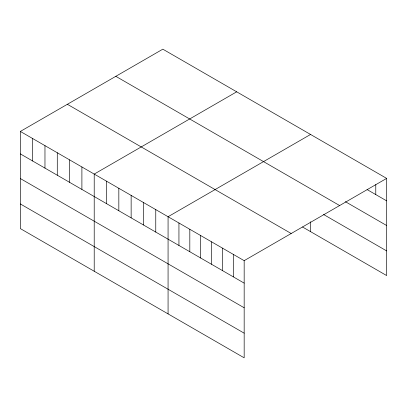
<?xml version="1.0" encoding="UTF-8"?>
<svg xmlns="http://www.w3.org/2000/svg" width="407" height="407" viewBox="0 0 407 407"><rect width="100%" height="100%" fill="white"/><g stroke="black" fill="none" stroke-linecap="round" stroke-linejoin="round"><path stroke-width="0.61" d="M20.35 131.436L244.169 260.658L244.169 357.824L20.35 228.602L20.35 131.436L162.831 49.176L386.65 178.398L386.65 275.564L302.523 226.994M236.691 91.819L94.21 174.079L94.21 271.245M310.551 134.463L168.071 216.722L168.071 313.889M244.169 260.658L386.65 178.398M367.083 189.565L386.65 200.86M345.339 201.663L386.65 225.514M115.812 76.323L339.631 205.545M323.596 214.509L386.65 250.916M67.369 104.289L291.188 233.511M20.35 153.897L244.169 283.119M20.35 178.551L244.169 307.773M20.35 203.948L244.169 333.17M375.778 184.6L375.778 194.587M310.551 221.769L310.551 231.629M233.303 254.38L233.303 276.841M222.431 248.102L222.431 270.569M211.559 241.829L211.559 264.291M200.687 235.551L200.687 258.013M189.815 229.273L189.815 251.74M178.943 222.995L178.943 245.462M155.764 209.615L155.764 232.076M143.452 202.508L143.452 224.969M131.14 195.401L131.14 217.862M118.834 188.293L118.834 210.755M106.522 181.186L106.522 203.648M81.899 166.972L81.899 189.433M69.592 159.865L69.592 182.326M57.28 152.757L57.28 175.219M44.968 145.65L44.968 168.111M32.662 138.543L32.662 161.004"/></g></svg>
